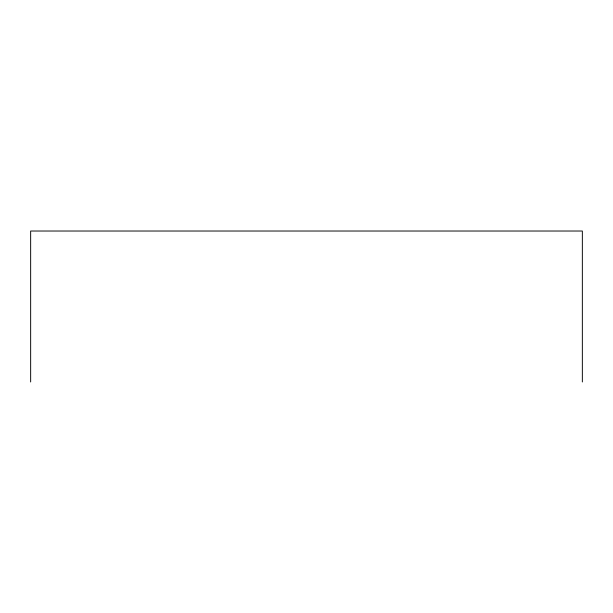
<?xml version="1.0" encoding="UTF-8"?>
<svg xmlns="http://www.w3.org/2000/svg" width="613" height="613" viewBox="0 0 613 613"><rect width="100%" height="100%" fill="white"/><g stroke="black" fill="none" stroke-linecap="round" stroke-linejoin="round"><path stroke-width="0.92" d="M582.35 381.976L582.35 231.024L30.65 231.024L30.65 381.976"/></g></svg>
